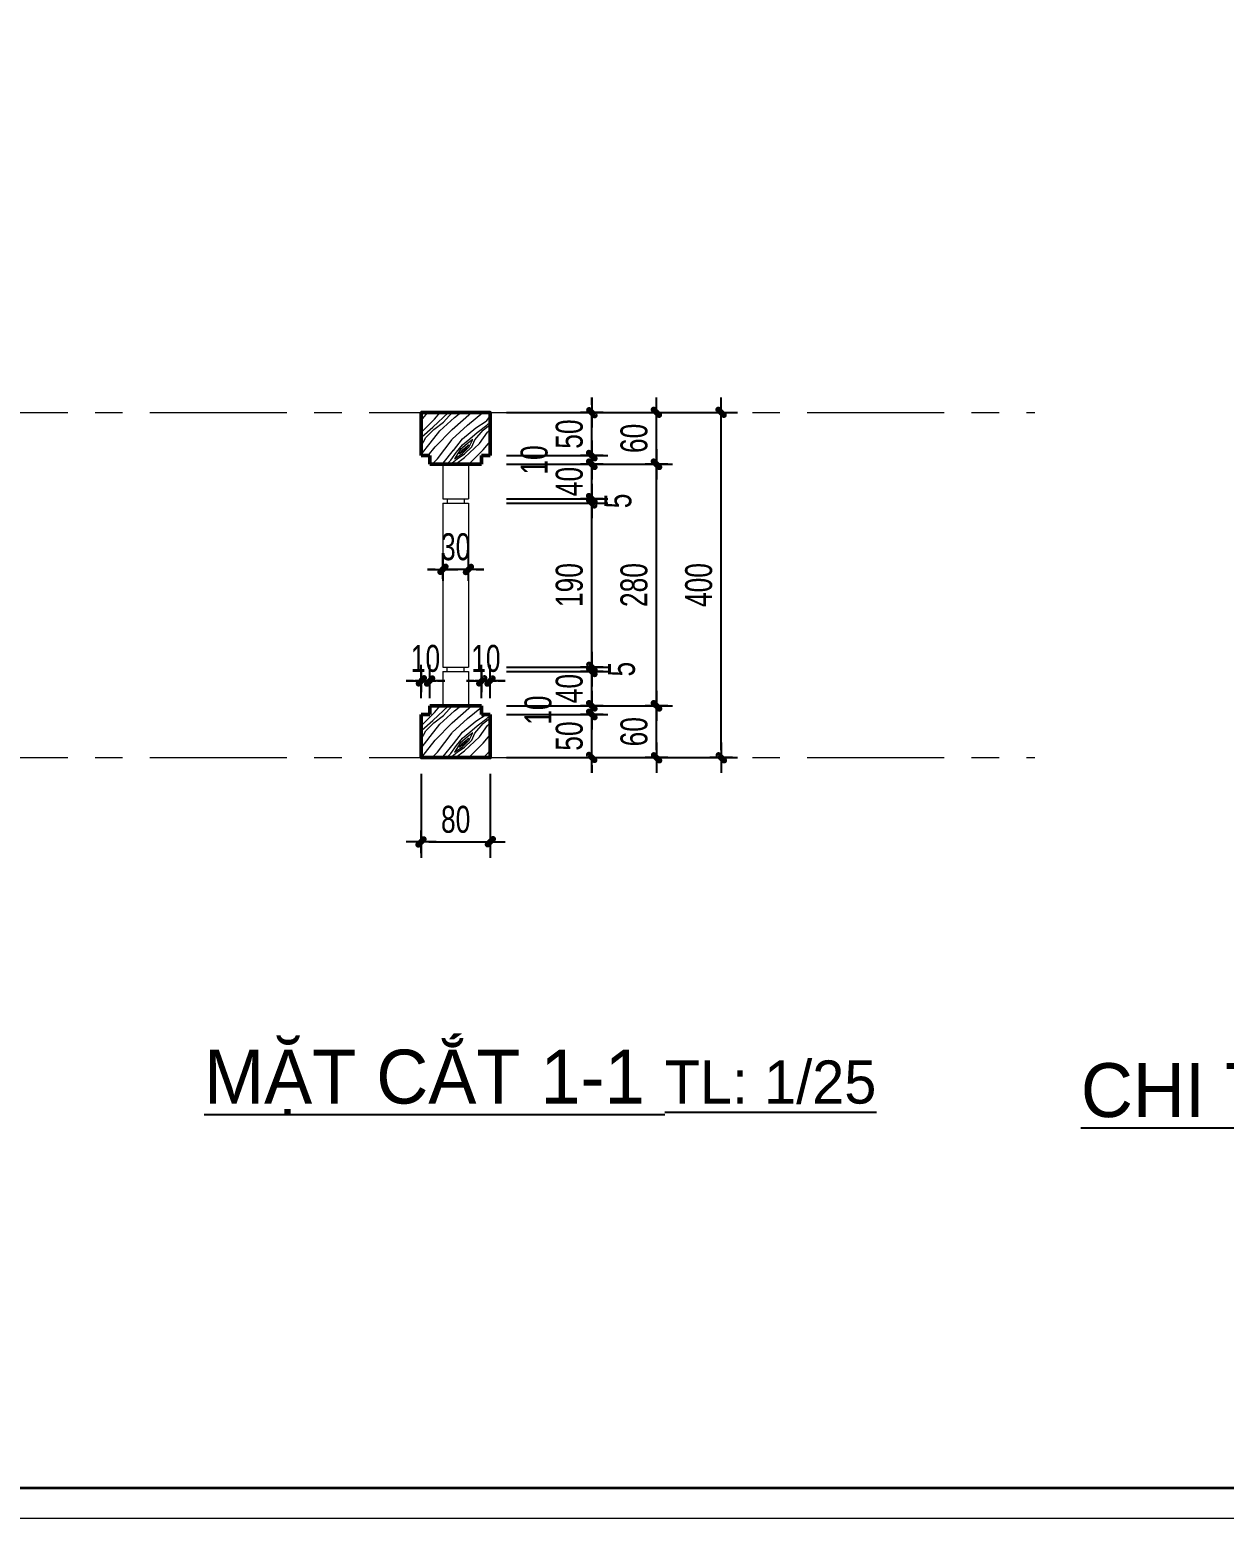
# Model space of a CAD drawing. Header units: inches. Extents: x 88947 to 296847, y 35049 to 161062.
# Drawn here: x 228998 to 231767, y 66815 to 70266 of the extents above; entities that cross this region are included whole.
import ezdxf

# ---------------------------------------------------------------- set-up
doc = ezdxf.new("R2010")
doc.units = ezdxf.units.IN
doc.header["$MEASUREMENT"] = 0
doc.header["$PDMODE"] = 1
doc.linetypes.add('ACAD_ISO03W100', pattern=[30, 12, -18])
doc.linetypes.add('CENTER', pattern=[50.8, 31.75, -6.35, 6.35, -6.35])
for name, color, linetype, lineweight in [('A-Dims', 145, 'Continuous', 25), ('A-Text', 30, 'Continuous', 9), ('A-Wall', 2, 'Continuous', 35), ('DIM', 7, 'Continuous', 25), ('HACTH', 8, 'Continuous', 5), ('KHUNG 2', 144, 'Continuous', 18), ('THAY', 3, 'Continuous', 18), ('TRUC', 252, 'ACAD_ISO03W100', 13), ('TUONG', 4, 'Continuous', 50)]:
    doc.layers.add(name, color=color, linetype=linetype, lineweight=lineweight)
doc.layers.add('text', color=2, linetype='Continuous')
doc.styles.add('VNCENTURYH', font='VHAVAN.TTF')
doc.styles.add('VNI-HELVE-CONDENSE', font='VNARIAL.TTF', dxfattribs={"width": 0.7})
doc.dimstyles.new('TAS-25', dxfattribs={"dimscale": 25, "dimtxt": 2.5, "dimasz": 0.7, "dimexe": 1.5, "dimexo": 1.5, "dimgap": 0.8, "dimtad": 1, "dimdec": 0, "dimlfac": 0.5, "dimzin": 3, "dimdsep": 46, "dimtxsty": 'VNI-HELVE-CONDENSE', "dimblk": 'TICK', "dimcen": 2.5, "dimclrt": 71, "dimazin": 2, "dimtfac": 0.75, "dimtdec": 0, "dimtix": 1, "dimtmove": 2, "dimatfit": 2, "dimldrblk": 'TICK123', "dimfxl": 1.5, "dimtolj": 1, "dimtzin": 0, "dimarcsym": 0})

# ---------------------------------------------------------------- blocks, each defined once
blk = doc.blocks.new('khung ten')
at = {"layer": 'A-Wall', "ltscale": 0.7}
blk.add_lwpolyline([(267204.1, -219099.4), (305804.1, -219099.4), (305804.1, -190799.4), (267204.1, -190799.4)], close=True, dxfattribs=at)
at = {"layer": 'KHUNG 2', "ltscale": 0.7}
blk.add_lwpolyline([(267004.1, -219299.4), (306004.1, -219299.4), (306004.1, -190599.4), (267004.1, -190599.4)], close=True, dxfattribs=at)
blk = doc.blocks.new('TICK')
at = {"layer": 'A-Dims', "color": 1}
for p, q in [((-2, 0), (2, 0)), ((0, 1.5), (0, -1.5))]:
    blk.add_line(p, q, dxfattribs=at)
at = {"layer": 'A-Dims', "color": 1, "const_width": 0.788}
blk.add_lwpolyline([(-0.33, -0.35), (0.38, 0.38)], dxfattribs=at)
at = {"layer": 'A-Dims', "color": 1, "const_width": 0.394}
for points in [[(0.24, 0.52, -0.414214), (0.52, 0.52, -1)], [(0.52, 0.52, -0.414214), (0.52, 0.24, -1)], [(-0.47, -0.21, 0.414214), (-0.47, -0.49, 1)], [(-0.47, -0.49, 0.414214), (-0.19, -0.49, 1)]]:
    blk.add_lwpolyline(points, format="xyb", dxfattribs=at)
blk = doc.blocks.new('*D2438')
at = {"layer": 'Defpoints', "color": 0}
for p in [(230065, 68678.3), (230300.5, 68678.3), (230065, 68578.3)]:
    blk.add_point(p, dxfattribs=at)
at = {"layer": 'DIM', "color": 0, "lineweight": -2}
for p, q in [((230300.5, 68695.8), (230300.5, 68713.3)), ((230102.5, 68678.3), (230338, 68678.3)), ((230300.5, 68578.3), (230300.5, 68678.3)), ((230102.5, 68578.3), (230338, 68578.3)), ((230300.5, 68560.8), (230300.5, 68543.3))]:
    blk.add_line(p, q, dxfattribs=at)
at = {"layer": 'DIM', "color": 0, "lineweight": -2, "xscale": 17.5, "yscale": 17.5, "zscale": 17.5}
for p, rotation in [((230300.5, 68678.3), 270), ((230300.5, 68578.3), 90)]:
    blk.add_blockref('TICK', p, dxfattribs=dict(at, rotation=rotation))
at = {"layer": 'DIM', "color": 71, "insert": (230248.6, 68628.3), "char_height": 62.5, "attachment_point": 5, "rotation": 90, "style": 'VNI-HELVE-CONDENSE'}
blk.add_mtext('\\A1;50', dxfattribs=at)
blk = doc.blocks.new('TICK123')
at = {"layer": 'A-Dims', "color": 1}
blk.add_lwpolyline([(0.05, 0, 0, 0.84, 0), (-2.11, 0, 8.4, 8.4, 0)], format="xyseb", dxfattribs=at)
blk = doc.blocks.new('*D2439')
at = {"layer": 'Defpoints', "color": 0}
for p in [(230065, 68698.3), (230065, 68678.3), (230300.5, 68698.3)]:
    blk.add_point(p, dxfattribs=at)
at = {"layer": 'DIM', "color": 0, "lineweight": -2}
for p, q in [((230300.5, 68715.8), (230300.5, 68733.3)), ((230102.5, 68698.3), (230338, 68698.3)), ((230102.5, 68678.3), (230338, 68678.3)), ((230300.5, 68678.3), (230300.5, 68698.3)), ((230300.5, 68660.8), (230300.5, 68643.3))]:
    blk.add_line(p, q, dxfattribs=at)
at = {"layer": 'DIM', "color": 0, "lineweight": -2, "xscale": 17.5, "yscale": 17.5, "zscale": 17.5}
for p, rotation in [((230300.5, 68698.3), 270), ((230300.5, 68678.3), 90)]:
    blk.add_blockref('TICK', p, dxfattribs=dict(at, rotation=rotation))
at = {"layer": 'DIM', "color": 71, "insert": (230176.2, 68688.3), "char_height": 62.5, "attachment_point": 5, "rotation": 90, "style": 'VNI-HELVE-CONDENSE'}
blk.add_mtext('\\A1;10', dxfattribs=at)
blk = doc.blocks.new('*D2440')
at = {"layer": 'Defpoints', "color": 0}
for p in [(230065, 68778.3), (230300.5, 68778.3), (230065, 68698.3)]:
    blk.add_point(p, dxfattribs=at)
at = {"layer": 'DIM', "color": 0, "lineweight": -2}
for p, q in [((230300.5, 68795.8), (230300.5, 68813.3)), ((230102.5, 68778.3), (230338, 68778.3)), ((230300.5, 68698.3), (230300.5, 68778.3)), ((230102.5, 68698.3), (230338, 68698.3)), ((230300.5, 68680.8), (230300.5, 68663.3))]:
    blk.add_line(p, q, dxfattribs=at)
at = {"layer": 'DIM', "color": 0, "lineweight": -2, "xscale": 17.5, "yscale": 17.5, "zscale": 17.5}
for p, rotation in [((230300.5, 68778.3), 270), ((230300.5, 68698.3), 90)]:
    blk.add_blockref('TICK', p, dxfattribs=dict(at, rotation=rotation))
at = {"layer": 'DIM', "color": 71, "insert": (230248.6, 68738.3), "char_height": 62.5, "attachment_point": 5, "rotation": 90, "style": 'VNI-HELVE-CONDENSE'}
blk.add_mtext('\\A1;40', dxfattribs=at)
blk = doc.blocks.new('*D2441')
at = {"layer": 'Defpoints', "color": 0}
for p in [(230065, 68788.3), (230065, 68778.3), (230300.5, 68788.3)]:
    blk.add_point(p, dxfattribs=at)
at = {"layer": 'DIM', "color": 0, "lineweight": -2}
for p, q in [((230300.5, 68805.8), (230300.5, 68823.3)), ((230102.5, 68788.3), (230338, 68788.3)), ((230102.5, 68778.3), (230338, 68778.3)), ((230300.5, 68778.3), (230300.5, 68788.3)), ((230300.5, 68760.8), (230300.5, 68743.3))]:
    blk.add_line(p, q, dxfattribs=at)
at = {"layer": 'DIM', "color": 0, "lineweight": -2, "xscale": 17.5, "yscale": 17.5, "zscale": 17.5}
for p, rotation in [((230300.5, 68788.3), 270), ((230300.5, 68778.3), 90)]:
    blk.add_blockref('TICK', p, dxfattribs=dict(at, rotation=rotation))
at = {"layer": 'DIM', "color": 71, "insert": (230369.8, 68783.3), "char_height": 62.5, "attachment_point": 5, "rotation": 90, "style": 'VNI-HELVE-CONDENSE'}
blk.add_mtext('\\A1;5', dxfattribs=at)
blk = doc.blocks.new('*D2442')
at = {"layer": 'Defpoints', "color": 0}
for p in [(230065, 69168.3), (230300.5, 69168.3), (230065, 68788.3)]:
    blk.add_point(p, dxfattribs=at)
at = {"layer": 'DIM', "color": 0, "lineweight": -2}
for p, q in [((230102.5, 69168.3), (230338, 69168.3)), ((230300.5, 68805.8), (230300.5, 69150.8)), ((230102.5, 68788.3), (230338, 68788.3))]:
    blk.add_line(p, q, dxfattribs=at)
at = {"layer": 'DIM', "color": 0, "lineweight": -2, "xscale": 17.5, "yscale": 17.5, "zscale": 17.5}
for p, rotation in [((230300.5, 69168.3), 90), ((230300.5, 68788.3), 270)]:
    blk.add_blockref('TICK', p, dxfattribs=dict(at, rotation=rotation))
at = {"layer": 'DIM', "color": 71, "insert": (230248.6, 68978.3), "char_height": 62.5, "attachment_point": 5, "rotation": 90, "style": 'VNI-HELVE-CONDENSE'}
blk.add_mtext('\\A1;190', dxfattribs=at)
blk = doc.blocks.new('*D2443')
at = {"layer": 'Defpoints', "color": 0}
for p in [(230065, 69178.3), (230065, 69168.3), (230300.5, 69178.3)]:
    blk.add_point(p, dxfattribs=at)
at = {"layer": 'DIM', "color": 0, "lineweight": -2}
for p, q in [((230300.5, 69195.8), (230300.5, 69213.3)), ((230102.5, 69178.3), (230338, 69178.3)), ((230102.5, 69168.3), (230338, 69168.3)), ((230300.5, 69168.3), (230300.5, 69178.3)), ((230300.5, 69150.8), (230300.5, 69133.3))]:
    blk.add_line(p, q, dxfattribs=at)
at = {"layer": 'DIM', "color": 0, "lineweight": -2, "xscale": 17.5, "yscale": 17.5, "zscale": 17.5}
for p, rotation in [((230300.5, 69178.3), 270), ((230300.5, 69168.3), 90)]:
    blk.add_blockref('TICK', p, dxfattribs=dict(at, rotation=rotation))
at = {"layer": 'DIM', "color": 71, "insert": (230361.5, 69173.3), "char_height": 62.5, "attachment_point": 5, "rotation": 90, "style": 'VNI-HELVE-CONDENSE'}
blk.add_mtext('\\A1;5', dxfattribs=at)
blk = doc.blocks.new('*D2444')
at = {"layer": 'Defpoints', "color": 0}
for p in [(230065, 69258.3), (230300.5, 69258.3), (230065, 69178.3)]:
    blk.add_point(p, dxfattribs=at)
at = {"layer": 'DIM', "color": 0, "lineweight": -2}
for p, q in [((230300.5, 69275.8), (230300.5, 69293.3)), ((230102.5, 69258.3), (230338, 69258.3)), ((230300.5, 69178.3), (230300.5, 69258.3)), ((230102.5, 69178.3), (230338, 69178.3)), ((230300.5, 69160.8), (230300.5, 69143.3))]:
    blk.add_line(p, q, dxfattribs=at)
at = {"layer": 'DIM', "color": 0, "lineweight": -2, "xscale": 17.5, "yscale": 17.5, "zscale": 17.5}
for p, rotation in [((230300.5, 69258.3), 270), ((230300.5, 69178.3), 90)]:
    blk.add_blockref('TICK', p, dxfattribs=dict(at, rotation=rotation))
at = {"layer": 'DIM', "color": 71, "insert": (230248.6, 69218.3), "char_height": 62.5, "attachment_point": 5, "rotation": 90, "style": 'VNI-HELVE-CONDENSE'}
blk.add_mtext('\\A1;40', dxfattribs=at)
blk = doc.blocks.new('*D2445')
at = {"layer": 'Defpoints', "color": 0}
for p in [(230065, 69278.3), (230065, 69258.3), (230300.5, 69278.3)]:
    blk.add_point(p, dxfattribs=at)
at = {"layer": 'DIM', "color": 0, "lineweight": -2}
for p, q in [((230300.5, 69295.8), (230300.5, 69313.3)), ((230102.5, 69278.3), (230338, 69278.3)), ((230102.5, 69258.3), (230338, 69258.3)), ((230300.5, 69258.3), (230300.5, 69278.3)), ((230300.5, 69240.8), (230300.5, 69223.3))]:
    blk.add_line(p, q, dxfattribs=at)
at = {"layer": 'DIM', "color": 0, "lineweight": -2, "xscale": 17.5, "yscale": 17.5, "zscale": 17.5}
for p, rotation in [((230300.5, 69278.3), 270), ((230300.5, 69258.3), 90)]:
    blk.add_blockref('TICK', p, dxfattribs=dict(at, rotation=rotation))
at = {"layer": 'DIM', "color": 71, "insert": (230167.2, 69268.3), "char_height": 62.5, "attachment_point": 5, "rotation": 90, "style": 'VNI-HELVE-CONDENSE'}
blk.add_mtext('\\A1;10', dxfattribs=at)
blk = doc.blocks.new('*D2446')
at = {"layer": 'Defpoints', "color": 0}
for p in [(230065, 69378.3), (230300.5, 69378.3), (230065, 69278.3)]:
    blk.add_point(p, dxfattribs=at)
at = {"layer": 'DIM', "color": 0, "lineweight": -2}
for p, q in [((230300.5, 69395.8), (230300.5, 69413.3)), ((230102.5, 69378.3), (230338, 69378.3)), ((230300.5, 69278.3), (230300.5, 69378.3)), ((230102.5, 69278.3), (230338, 69278.3)), ((230300.5, 69260.8), (230300.5, 69243.3))]:
    blk.add_line(p, q, dxfattribs=at)
at = {"layer": 'DIM', "color": 0, "lineweight": -2, "xscale": 17.5, "yscale": 17.5, "zscale": 17.5}
for p, rotation in [((230300.5, 69378.3), 270), ((230300.5, 69278.3), 90)]:
    blk.add_blockref('TICK', p, dxfattribs=dict(at, rotation=rotation))
at = {"layer": 'DIM', "color": 71, "insert": (230248.6, 69328.3), "char_height": 62.5, "attachment_point": 5, "rotation": 90, "style": 'VNI-HELVE-CONDENSE'}
blk.add_mtext('\\A1;50', dxfattribs=at)
blk = doc.blocks.new('*D2447')
at = {"layer": 'Defpoints', "color": 0}
for p in [(230065, 68698.3), (230450.5, 68698.3), (230065, 68578.3)]:
    blk.add_point(p, dxfattribs=at)
at = {"layer": 'DIM', "color": 0, "lineweight": -2}
for p, q in [((230102.5, 68698.3), (230488, 68698.3)), ((230450.5, 68595.8), (230450.5, 68680.8)), ((230102.5, 68578.3), (230488, 68578.3))]:
    blk.add_line(p, q, dxfattribs=at)
at = {"layer": 'DIM', "color": 0, "lineweight": -2, "xscale": 17.5, "yscale": 17.5, "zscale": 17.5}
for p, rotation in [((230450.5, 68698.3), 90), ((230450.5, 68578.3), 270)]:
    blk.add_blockref('TICK', p, dxfattribs=dict(at, rotation=rotation))
at = {"layer": 'DIM', "color": 71, "insert": (230398.6, 68638.3), "char_height": 62.5, "attachment_point": 5, "rotation": 90, "style": 'VNI-HELVE-CONDENSE'}
blk.add_mtext('\\A1;60', dxfattribs=at)
blk = doc.blocks.new('*D2448')
at = {"layer": 'Defpoints', "color": 0}
for p in [(230065, 69258.3), (230450.5, 69258.3), (230065, 68698.3)]:
    blk.add_point(p, dxfattribs=at)
at = {"layer": 'DIM', "color": 0, "lineweight": -2}
for p, q in [((230102.5, 69258.3), (230488, 69258.3)), ((230450.5, 68715.8), (230450.5, 69240.8)), ((230102.5, 68698.3), (230488, 68698.3))]:
    blk.add_line(p, q, dxfattribs=at)
at = {"layer": 'DIM', "color": 0, "lineweight": -2, "xscale": 17.5, "yscale": 17.5, "zscale": 17.5}
for p, rotation in [((230450.5, 69258.3), 90), ((230450.5, 68698.3), 270)]:
    blk.add_blockref('TICK', p, dxfattribs=dict(at, rotation=rotation))
at = {"layer": 'DIM', "color": 71, "insert": (230398.6, 68978.3), "char_height": 62.5, "attachment_point": 5, "rotation": 90, "style": 'VNI-HELVE-CONDENSE'}
blk.add_mtext('\\A1;280', dxfattribs=at)
blk = doc.blocks.new('*D2449')
at = {"layer": 'Defpoints', "color": 0}
for p in [(230065, 69378.3), (230450.5, 69378.3), (230065, 69258.3)]:
    blk.add_point(p, dxfattribs=at)
at = {"layer": 'DIM', "color": 0, "lineweight": -2}
for p, q in [((230102.5, 69378.3), (230488, 69378.3)), ((230450.5, 69275.8), (230450.5, 69360.8)), ((230102.5, 69258.3), (230488, 69258.3))]:
    blk.add_line(p, q, dxfattribs=at)
at = {"layer": 'DIM', "color": 0, "lineweight": -2, "xscale": 17.5, "yscale": 17.5, "zscale": 17.5}
for p, rotation in [((230450.5, 69378.3), 90), ((230450.5, 69258.3), 270)]:
    blk.add_blockref('TICK', p, dxfattribs=dict(at, rotation=rotation))
at = {"layer": 'DIM', "color": 71, "insert": (230398.6, 69318.3), "char_height": 62.5, "attachment_point": 5, "rotation": 90, "style": 'VNI-HELVE-CONDENSE'}
blk.add_mtext('\\A1;60', dxfattribs=at)
blk = doc.blocks.new('*D2450')
at = {"layer": 'Defpoints', "color": 0}
for p in [(230215, 69378.3), (230600.5, 69378.3), (230215, 68578.3)]:
    blk.add_point(p, dxfattribs=at)
at = {"layer": 'DIM', "color": 0, "lineweight": -2}
for p, q in [((230252.5, 69378.3), (230638, 69378.3)), ((230600.5, 68595.8), (230600.5, 69360.8)), ((230252.5, 68578.3), (230638, 68578.3))]:
    blk.add_line(p, q, dxfattribs=at)
at = {"layer": 'DIM', "color": 0, "lineweight": -2, "xscale": 17.5, "yscale": 17.5, "zscale": 17.5}
for p, rotation in [((230600.5, 69378.3), 90), ((230600.5, 68578.3), 270)]:
    blk.add_blockref('TICK', p, dxfattribs=dict(at, rotation=rotation))
at = {"layer": 'DIM', "color": 71, "insert": (230548.6, 68978.3), "char_height": 62.5, "attachment_point": 5, "rotation": 90, "style": 'VNI-HELVE-CONDENSE'}
blk.add_mtext('\\A1;400', dxfattribs=at)
blk = doc.blocks.new('*D2880')
at = {"layer": 'Defpoints', "color": 0}
for p in [(229905, 68578.3), (230065, 68578.3), (230065, 68383.1)]:
    blk.add_point(p, dxfattribs=at)
at = {"layer": 'DIM', "color": 0, "lineweight": -2}
for p, q in [((229905, 68540.8), (229905, 68345.6)), ((230065, 68540.8), (230065, 68345.6)), ((229922.5, 68383.1), (230047.5, 68383.1))]:
    blk.add_line(p, q, dxfattribs=at)
at = {"layer": 'DIM', "color": 0, "lineweight": -2, "xscale": 17.5, "yscale": 17.5, "zscale": 17.5, "rotation": 180}
blk.add_blockref('TICK', (229905, 68383.1), dxfattribs=at)
at = {"layer": 'DIM', "color": 0, "lineweight": -2, "xscale": 17.5, "yscale": 17.5, "zscale": 17.5}
blk.add_blockref('TICK', (230065, 68383.1), dxfattribs=at)
at = {"layer": 'DIM', "color": 71, "insert": (229985, 68434.9), "char_height": 62.5, "attachment_point": 5, "style": 'VNI-HELVE-CONDENSE'}
blk.add_mtext('\\A1;80', dxfattribs=at)
blk = doc.blocks.new('*D2881')
at = {"layer": 'Defpoints', "color": 0}
for p in [(229925, 68756), (229905, 68678.3), (229925, 68678.3)]:
    blk.add_point(p, dxfattribs=at)
at = {"layer": 'DIM', "color": 0, "lineweight": -2}
for p, q in [((229905, 68715.8), (229905, 68793.5)), ((229925, 68715.8), (229925, 68793.5)), ((229887.5, 68756), (229870, 68756)), ((229905, 68756), (229925, 68756)), ((229942.5, 68756), (229960, 68756))]:
    blk.add_line(p, q, dxfattribs=at)
at = {"layer": 'DIM', "color": 0, "lineweight": -2, "xscale": 17.5, "yscale": 17.5, "zscale": 17.5}
blk.add_blockref('TICK', (229905, 68756), dxfattribs=at)
at = {"layer": 'DIM', "color": 0, "lineweight": -2, "xscale": 17.5, "yscale": 17.5, "zscale": 17.5, "rotation": 180}
blk.add_blockref('TICK', (229925, 68756), dxfattribs=at)
at = {"layer": 'DIM', "color": 71, "insert": (229915, 68807.9), "char_height": 62.5, "attachment_point": 5, "style": 'VNI-HELVE-CONDENSE'}
blk.add_mtext('\\A1;10', dxfattribs=at)
blk = doc.blocks.new('*D2451')
at = {"layer": 'Defpoints', "color": 0}
for p in [(230065, 68756), (230045, 68678.3), (230065, 68678.3)]:
    blk.add_point(p, dxfattribs=at)
at = {"layer": 'DIM', "color": 0, "lineweight": -2}
for p, q in [((230045, 68715.8), (230045, 68793.5)), ((230065, 68715.8), (230065, 68793.5)), ((230027.5, 68756), (230010, 68756)), ((230045, 68756), (230065, 68756)), ((230082.5, 68756), (230100, 68756))]:
    blk.add_line(p, q, dxfattribs=at)
at = {"layer": 'DIM', "color": 0, "lineweight": -2, "xscale": 17.5, "yscale": 17.5, "zscale": 17.5}
blk.add_blockref('TICK', (230045, 68756), dxfattribs=at)
at = {"layer": 'DIM', "color": 0, "lineweight": -2, "xscale": 17.5, "yscale": 17.5, "zscale": 17.5, "rotation": 180}
blk.add_blockref('TICK', (230065, 68756), dxfattribs=at)
at = {"layer": 'DIM', "color": 71, "insert": (230055, 68807.9), "char_height": 62.5, "attachment_point": 5, "style": 'VNI-HELVE-CONDENSE'}
blk.add_mtext('\\A1;10', dxfattribs=at)
blk = doc.blocks.new('*D2882')
at = {"layer": 'Defpoints', "color": 0}
for p in [(229955, 69014.7), (229955, 68955.3), (230015, 68955.3)]:
    blk.add_point(p, dxfattribs=at)
at = {"layer": 'DIM', "color": 0, "lineweight": -2}
for p, q in [((229955, 68992.8), (229955, 69052.2)), ((230015, 68992.8), (230015, 69052.2)), ((229937.5, 69014.7), (229920, 69014.7)), ((230015, 69014.7), (229955, 69014.7)), ((230032.5, 69014.7), (230050, 69014.7))]:
    blk.add_line(p, q, dxfattribs=at)
at = {"layer": 'DIM', "color": 0, "lineweight": -2, "xscale": 17.5, "yscale": 17.5, "zscale": 17.5}
blk.add_blockref('TICK', (229955, 69014.7), dxfattribs=at)
at = {"layer": 'DIM', "color": 0, "lineweight": -2, "xscale": 17.5, "yscale": 17.5, "zscale": 17.5, "rotation": 180}
blk.add_blockref('TICK', (230015, 69014.7), dxfattribs=at)
at = {"layer": 'DIM', "color": 71, "insert": (229985, 69066.7), "char_height": 62.5, "attachment_point": 5, "style": 'VNI-HELVE-CONDENSE'}
blk.add_mtext('\\A1;30', dxfattribs=at)

msp = doc.modelspace()

# ---------------------------------------------------------------- hatches: boundary and pattern name
at = {"layer": 'HACTH'}
h = msp.add_hatch(dxfattribs=at)
h.set_pattern_fill('WOOD8', color=256, scale=200, angle=45, style=0, pattern_type=2)
h.set_pattern_definition([(34.695, (229839.975, 69411.062), (989.9489, 707.1076), [22.36, -2213.707]), (45, (229858.36, 69423.79), (3e-14, 282.84), [22, -178]), (63.435, (229873.917, 69439.346), (141.422, 424.264), [18.974, -613.48]), (217.875, (229882.402, 69456.317), (1131.3707, 848.5284), [16.125, -1596.327]), (219.8056, (229869.674, 69446.417), (1555.6343, 1272.793), [22.09, -2186.981]), (239.036, (229852.703, 69432.275), (-282.843, -565.685), [24.74, -799.882]), (54.462, (229851.29, 69422.376), (565.6858, 848.528), [12.166, -1204.387]), (38.66, (229858.36, 69432.275), (-1272.7923, -989.9492), [18.11, -1792.966]), (230.711, (229872.502, 69443.589), (-1131.3706, -1414.2137), [20.1, -1989.875]), (213.69, (229859.774, 69428.033), (707.1066, 424.2645), [10.198, -1009.606]), (39.8056, (229828.662, 69396.92), (-1555.6343, -1272.793), [22.09, -2186.981]), (33.69, (229845.632, 69411.062), (-707.1066, -424.2645), [20.396, -999.408]), (45, (229862.6, 69422.38), (3e-14, 282.84), [24, -176]), (65.556, (229879.573, 69439.346), (424.265, 989.9492), [17.088, -1691.713]), (48.814, (229886.644, 69454.903), (1838.4767, 2121.3211), [30.067, -2976.593]), (39.8056, (229906.443, 69477.53), (-1555.6343, -1272.793), [22.09, -2186.981]), (45, (229923.41, 69491.67), (3e-14, 282.84), [22, -178]), (50.1944, (229797.549, 69365.807), (1272.793, 1555.6343), [22.09, -2186.981]), (39.8056, (229811.691, 69382.778), (-1555.6343, -1272.793), [22.09, -2186.981]), (45, (229794.72, 69368.64), (3e-14, 282.84), [12, -188]), (50.1944, (229803.206, 69377.12), (1272.793, 1555.6343), [22.09, -2186.981]), (45, (229817.35, 69394.1), (3e-14, 282.84), [20, -180]), (55.305, (229831.49, 69408.234), (-707.1076, -989.9489), [22.36, -2213.707]), (50.1944, (229844.218, 69426.618), (1272.793, 1555.6343), [22.09, -2186.981]), (39.8056, (229858.36, 69443.589), (-1555.6343, -1272.793), [22.09, -2186.981]), (39.8056, (229875.33, 69457.731), (-1555.6343, -1272.793), [22.09, -2186.981]), (36.87, (229892.3, 69471.873), (-989.9494, -707.1068), [28.284, -1385.93]), (45, (229914.93, 69488.84), (3e-14, 282.84), [30, -170]), (32.471, (229994.125, 69398.334), (848.528, 565.6855), [18.439, -1825.47]), (39.29, (230009.681, 69408.234), (-1414.2137, -1131.3706), [20.1, -1989.875]), (53.13, (229994.125, 69398.334), (707.107, 989.9494), [14.142, -1400.071]), (54.462, (230002.61, 69409.648), (565.686, 848.528), [24.33, -1192.22]), (45, (229875.33, 69288.03), (3e-14, 282.84), [24, -176]), (35.538, (229892.3, 69304.996), (-848.528, -565.686), [12.166, -1204.387]), (246.801, (229902.2, 69312.067), (282.843, 565.6855), [10.77, -1066.263]), (237.995, (229897.958, 69302.168), (989.95, 1555.6347), [26.683, -2641.65]), (37.875, (230009.68, 69413.89), (-1131.3707, -848.5284), [16.125, -1596.327]), (52.125, (230009.68, 69413.89), (848.5284, 1131.3707), [16.125, -1596.327]), (45, (229878.16, 69285.2), (3e-14, 282.84), [16, -184]), (239.036, (229889.473, 69296.51), (-282.843, -565.685), [16.492, -808.13]), (41.6335, (229905.029, 69320.552), (-2404.1645, -2121.3187), [34.059, -3371.819]), (42.7094, (229930.485, 69343.18), (-3535.53332, -3252.6918), [50.04, -4953.9584]), (48.18, (229967.255, 69377.121), (2262.743, 2545.5832), [36.056, -3569.496]), (54.462, (229991.296, 69403.99), (565.686, 848.528), [36.497, -1180.056]), (55.305, (229888.059, 69275.298), (-707.1076, -989.9489), [22.36, -2213.707]), (60.945, (229900.787, 69293.682), (-424.264, -707.1068), [29.12, -1426.902]), (45, (229914.93, 69319.14), (3e-14, 282.84), [26, -174]), (36.87, (229933.314, 69337.523), (-989.9494, -707.107), [28.284, -1385.93]), (48.576, (229955.941, 69354.493), (1979.9004, 2262.7405), [32.062, -3174.181]), (36.254, (229977.154, 69378.535), (1131.3713, 848.5275), [26.306, -2604.283]), (30.964, (229998.367, 69394.09), (-565.685, -282.843), [24.74, -799.882]), (45, (230019.58, 69406.82), (3e-14, 282.84), [14, -186]), (219.806, (229905.03, 69320.552), (1555.6343, 1272.793), [44.181, -2164.89]), (40.236, (229865.431, 69297.925), (-1697.0552, -1414.2149), [48.166, -2360.153]), (45, (229902.2, 69329.04), (3e-14, 282.84), [46, -154]), (49.086, (229934.728, 69361.565), (1697.0568, 1979.8985), [56.143, -2750.991]), (45, (229971.5, 69404), (3e-14, 282.84), [50, -150]), (52.125, (229895.13, 69268.226), (848.5284, 1131.3707), [48.374, -1564.078]), (51.34, (229924.828, 69306.41), (989.9492, 1272.7923), [36.222, -1774.855]), (42.5104, (229947.456, 69334.6945), (-3252.69365, -2969.8459), [46.043, -4558.302]), (38.48, (229981.397, 69365.807), (-4101.21923, -3252.69123), [70.4556, -6975.1104]), (48.013, (229803.206, 69360.15), (2404.16248, 2687.00635), [38.053, -3767.207]), (36.87, (229828.662, 69388.435), (-989.9494, -707.1068), [42.426, -1371.787]), (42.614, (229862.603, 69413.8904), (-3394.1102, -3111.27235), [48.0416, -4756.123]), (55.6197, (229897.958, 69446.417), (-1272.79084, -1838.47855), [32.558, -3223.206]), (45, (229916.34, 69473.29), (3e-14, 282.84), [40, -160]), (41.82, (229786.235, 69377.121), (-2545.5832, -2262.74304), [36.056, -3569.496]), (51.009, (229813.105, 69401.163), (-1272.79227, -1555.6348), [38.21, -3782.785]), (51.71, (229837.147, 69430.861), (-1131.37186, -1414.21284), [34.234, -3389.214]), (39.2894, (229858.36, 69457.731), (-1414.2137, -1131.3706), [40.2, -1969.776]), (32.905, (229889.473, 69483.187), (-1555.6357, -989.94834), [28.636, -2834.929]), (54.462, (229913.515, 69498.743), (565.6858, 848.528), [24.33, -1192.221]), (48.814, (229813.105, 69350.251), (1838.4767, 2121.3211), [30.067, -2976.593]), (32.1957, (229832.904, 69372.878), (-2262.74244, -1414.2122), [45.122, -4467.084]), (45, (229871.09, 69396.92), (3e-14, 282.84), [50, -150]), (50.4403, (229906.443, 69432.275), (-1414.21454, -1697.0554), [42.19, -4176.815]), (51.71, (229933.314, 69464.802), (-1131.37186, -1414.21284), [34.234, -3389.214]), (45, (229776.34, 69387.02), (3e-14, 282.84), [34, -166]), (53.13, (229800.377, 69411.062), (707.1068, 989.9494), [56.569, -1357.645]), (42.614, (229834.3186, 69456.317), (-3394.11019, -3111.27235), [48.0416, -4756.123]), (39.4725, (229869.674, 69488.844), (3252.68937, 2687.00808), [62.2896, -6166.675]), (51.843, (229905.029, 69258.327), (-2121.31912, -2687.0068), [50.359, -4985.5126]), (45, (229936.14, 69297.92), (3e-14, 282.84), [56, -144]), (41.348, (229975.74, 69337.523), (-4666.9031, -4101.22126), [94.191, -9324.938]), (45, (229855.53, 69307.82), (3e-14, 282.84), [48, -152]), (49.764, (229889.473, 69341.766), (1414.2149, 1697.0552), [48.166, -2360.153]), (43.1524, (229920.5856, 69378.535), (-4384.0613, -4101.2202), [62.032, -6141.193]), (42.2737, (229965.84, 69420.9615), (-2969.84796, -2687.00637), [42.048, -4162.712]), (39.806, (229832.904, 69330.452), (-1555.6343, -1272.793), [44.181, -2164.89]), (45, (229866.85, 69358.74), (3e-14, 282.84), [64, -136]), (46.9092, (229912.1, 69403.991), (3959.7944, 4242.64398), [60.0334, -5943.299]), (48.576, (229953.113, 69447.832), (1979.9004, 2262.7405), [32.062, -3174.181])])
h.paths.add_polyline_path([(229905, 69378.3), (229905, 69278.3), (229925, 69278.3), (229925, 69258.3), (230045, 69258.3), (230045, 69278.3), (230065, 69278.3), (230065, 69378.3)])
h = msp.add_hatch(dxfattribs=at)
h.set_pattern_fill('WOOD8', color=256, scale=200, angle=45, style=0, pattern_type=2)
h.set_pattern_definition([(34.695, (229839.975, 68731.062), (989.9489, 707.1076), [22.36, -2213.707]), (45, (229858.36, 68743.79), (3e-14, 282.84), [22, -178]), (63.435, (229873.917, 68759.346), (141.422, 424.264), [18.974, -613.48]), (217.875, (229882.402, 68776.317), (1131.3707, 848.5284), [16.125, -1596.327]), (219.8056, (229869.674, 68766.417), (1555.6343, 1272.793), [22.09, -2186.981]), (239.036, (229852.703, 68752.275), (-282.843, -565.685), [24.74, -799.882]), (54.462, (229851.29, 68742.376), (565.6858, 848.528), [12.166, -1204.387]), (38.66, (229858.36, 68752.275), (-1272.7923, -989.9492), [18.11, -1792.966]), (230.711, (229872.502, 68763.589), (-1131.3706, -1414.2137), [20.1, -1989.875]), (213.69, (229859.774, 68748.033), (707.1066, 424.2645), [10.198, -1009.606]), (39.8056, (229828.662, 68716.92), (-1555.6343, -1272.793), [22.09, -2186.981]), (33.69, (229845.632, 68731.062), (-707.1066, -424.2645), [20.396, -999.408]), (45, (229862.6, 68742.38), (3e-14, 282.84), [24, -176]), (65.556, (229879.573, 68759.346), (424.265, 989.9492), [17.088, -1691.713]), (48.814, (229886.644, 68774.903), (1838.4767, 2121.3211), [30.067, -2976.593]), (39.8056, (229906.443, 68797.53), (-1555.6343, -1272.793), [22.09, -2186.981]), (45, (229923.41, 68811.67), (3e-14, 282.84), [22, -178]), (50.1944, (229797.549, 68685.807), (1272.793, 1555.6343), [22.09, -2186.981]), (39.8056, (229811.691, 68702.778), (-1555.6343, -1272.793), [22.09, -2186.981]), (45, (229794.72, 68688.64), (3e-14, 282.84), [12, -188]), (50.1944, (229803.206, 68697.12), (1272.793, 1555.6343), [22.09, -2186.981]), (45, (229817.35, 68714.1), (3e-14, 282.84), [20, -180]), (55.305, (229831.49, 68728.234), (-707.1076, -989.9489), [22.36, -2213.707]), (50.1944, (229844.218, 68746.618), (1272.793, 1555.6343), [22.09, -2186.981]), (39.8056, (229858.36, 68763.589), (-1555.6343, -1272.793), [22.09, -2186.981]), (39.8056, (229875.33, 68777.731), (-1555.6343, -1272.793), [22.09, -2186.981]), (36.87, (229892.3, 68791.873), (-989.9494, -707.1068), [28.284, -1385.93]), (45, (229914.93, 68808.84), (3e-14, 282.84), [30, -170]), (32.471, (229994.125, 68718.334), (848.528, 565.6855), [18.439, -1825.47]), (39.29, (230009.681, 68728.234), (-1414.2137, -1131.3706), [20.1, -1989.875]), (53.13, (229994.125, 68718.334), (707.107, 989.9494), [14.142, -1400.071]), (54.462, (230002.61, 68729.648), (565.686, 848.528), [24.33, -1192.22]), (45, (229875.33, 68608.03), (3e-14, 282.84), [24, -176]), (35.538, (229892.3, 68624.996), (-848.528, -565.686), [12.166, -1204.387]), (246.801, (229902.2, 68632.067), (282.843, 565.6855), [10.77, -1066.263]), (237.995, (229897.958, 68622.168), (989.95, 1555.6347), [26.683, -2641.65]), (37.875, (230009.68, 68733.89), (-1131.3707, -848.5284), [16.125, -1596.327]), (52.125, (230009.68, 68733.89), (848.5284, 1131.3707), [16.125, -1596.327]), (45, (229878.16, 68605.2), (3e-14, 282.84), [16, -184]), (239.036, (229889.473, 68616.51), (-282.843, -565.685), [16.492, -808.13]), (41.6335, (229905.029, 68640.552), (-2404.1645, -2121.3187), [34.059, -3371.819]), (42.7094, (229930.485, 68663.18), (-3535.53332, -3252.6918), [50.04, -4953.9584]), (48.18, (229967.255, 68697.121), (2262.743, 2545.5832), [36.056, -3569.496]), (54.462, (229991.296, 68723.99), (565.686, 848.528), [36.497, -1180.056]), (55.305, (229888.059, 68595.298), (-707.1076, -989.9489), [22.36, -2213.707]), (60.945, (229900.787, 68613.682), (-424.264, -707.1068), [29.12, -1426.902]), (45, (229914.93, 68639.14), (3e-14, 282.84), [26, -174]), (36.87, (229933.314, 68657.523), (-989.9494, -707.107), [28.284, -1385.93]), (48.576, (229955.941, 68674.493), (1979.9004, 2262.7405), [32.062, -3174.181]), (36.254, (229977.154, 68698.535), (1131.3713, 848.5275), [26.306, -2604.283]), (30.964, (229998.367, 68714.09), (-565.685, -282.843), [24.74, -799.882]), (45, (230019.58, 68726.82), (3e-14, 282.84), [14, -186]), (219.806, (229905.03, 68640.552), (1555.6343, 1272.793), [44.181, -2164.89]), (40.236, (229865.431, 68617.925), (-1697.0552, -1414.2149), [48.166, -2360.153]), (45, (229902.2, 68649.04), (3e-14, 282.84), [46, -154]), (49.086, (229934.728, 68681.565), (1697.0568, 1979.8985), [56.143, -2750.991]), (45, (229971.5, 68724), (3e-14, 282.84), [50, -150]), (52.125, (229895.13, 68588.226), (848.5284, 1131.3707), [48.374, -1564.078]), (51.34, (229924.828, 68626.41), (989.9492, 1272.7923), [36.222, -1774.855]), (42.5104, (229947.456, 68654.6945), (-3252.69365, -2969.8459), [46.043, -4558.302]), (38.48, (229981.397, 68685.807), (-4101.21923, -3252.69123), [70.4556, -6975.1104]), (48.013, (229803.206, 68680.15), (2404.16248, 2687.00635), [38.053, -3767.207]), (36.87, (229828.662, 68708.435), (-989.9494, -707.1068), [42.426, -1371.787]), (42.614, (229862.603, 68733.8904), (-3394.1102, -3111.27235), [48.0416, -4756.123]), (55.6197, (229897.958, 68766.417), (-1272.79084, -1838.47855), [32.558, -3223.206]), (45, (229916.34, 68793.29), (3e-14, 282.84), [40, -160]), (41.82, (229786.235, 68697.121), (-2545.5832, -2262.74304), [36.056, -3569.496]), (51.009, (229813.105, 68721.163), (-1272.79227, -1555.6348), [38.21, -3782.785]), (51.71, (229837.147, 68750.861), (-1131.37186, -1414.21284), [34.234, -3389.214]), (39.2894, (229858.36, 68777.731), (-1414.2137, -1131.3706), [40.2, -1969.776]), (32.905, (229889.473, 68803.187), (-1555.6357, -989.94834), [28.636, -2834.929]), (54.462, (229913.515, 68818.743), (565.6858, 848.528), [24.33, -1192.221]), (48.814, (229813.105, 68670.251), (1838.4767, 2121.3211), [30.067, -2976.593]), (32.1957, (229832.904, 68692.878), (-2262.74244, -1414.2122), [45.122, -4467.084]), (45, (229871.09, 68716.92), (3e-14, 282.84), [50, -150]), (50.4403, (229906.443, 68752.275), (-1414.21454, -1697.0554), [42.19, -4176.815]), (51.71, (229933.314, 68784.802), (-1131.37186, -1414.21284), [34.234, -3389.214]), (45, (229776.34, 68707.02), (3e-14, 282.84), [34, -166]), (53.13, (229800.377, 68731.062), (707.1068, 989.9494), [56.569, -1357.645]), (42.614, (229834.3186, 68776.317), (-3394.11019, -3111.27235), [48.0416, -4756.123]), (39.4725, (229869.674, 68808.844), (3252.68937, 2687.00808), [62.2896, -6166.675]), (51.843, (229905.029, 68578.327), (-2121.31912, -2687.0068), [50.359, -4985.5126]), (45, (229936.14, 68617.92), (3e-14, 282.84), [56, -144]), (41.348, (229975.74, 68657.523), (-4666.9031, -4101.22126), [94.191, -9324.938]), (45, (229855.53, 68627.82), (3e-14, 282.84), [48, -152]), (49.764, (229889.473, 68661.766), (1414.2149, 1697.0552), [48.166, -2360.153]), (43.1524, (229920.5856, 68698.535), (-4384.0613, -4101.2202), [62.032, -6141.193]), (42.2737, (229965.84, 68740.9615), (-2969.84796, -2687.00637), [42.048, -4162.712]), (39.806, (229832.904, 68650.452), (-1555.6343, -1272.793), [44.181, -2164.89]), (45, (229866.85, 68678.74), (3e-14, 282.84), [64, -136]), (46.9092, (229912.1, 68723.991), (3959.7944, 4242.64398), [60.0334, -5943.299]), (48.576, (229953.113, 68767.832), (1979.9004, 2262.7405), [32.062, -3174.181])])
h.paths.add_polyline_path([(230065, 68678.3), (230045, 68678.3), (230045, 68698.3), (229925, 68698.3), (229925, 68678.3), (229905, 68678.3), (229905, 68578.3), (230065, 68578.3)])

# ---------------------------------------------------------------- linework, layer by layer
at = {"layer": 'THAY'}
for p, q in [((229955, 69258.3), (229955, 69178.3)), ((230015, 69258.3), (230015, 69178.3)), ((229955, 69178.3), (230015, 69178.3)), ((229955, 69168.3), (230015, 69168.3)), ((229955, 69168.3), (229955, 68788.3)), ((229965, 69178.3), (229965, 69168.3)), ((230005, 69178.3), (230005, 69168.3)), ((230015, 69168.3), (230015, 68788.3)), ((229955, 68788.3), (230015, 68788.3)), ((229955, 68778.3), (230015, 68778.3)), ((229955, 68778.3), (229955, 68698.3)), ((229965, 68778.3), (229965, 68788.3)), ((230005, 68778.3), (230005, 68788.3)), ((230015, 68778.3), (230015, 68698.3))]:
    msp.add_line(p, q, dxfattribs=at)
at = {"layer": 'TRUC', "linetype": 'CENTER', "ltscale": 10}
for points in [[(225212.2, 69378.3), (231327.5, 69378.3)], [(225212.2, 68578.3), (231327.5, 68578.3)]]:
    msp.add_lwpolyline(points, dxfattribs=at)
at = {"layer": 'TUONG'}
for p, q in [((229925, 69278.3), (229905, 69278.3)), ((229925, 69278.3), (229925, 69258.3)), ((230045, 69278.3), (230045, 69258.3)), ((230045, 69278.3), (230065, 69278.3)), ((229925, 68678.3), (229905, 68678.3)), ((229925, 68678.3), (229925, 68698.3)), ((230045, 68678.3), (230045, 68698.3)), ((230045, 68678.3), (230065, 68678.3))]:
    msp.add_line(p, q, dxfattribs=at)
for points in [[(229905, 69278.3), (229905, 69378.3), (230065, 69378.3), (230065, 69278.3)], [(230045, 69258.3), (229925, 69258.3)], [(229905, 68678.3), (229905, 68578.3), (230065, 68578.3), (230065, 68678.3)], [(230045, 68698.3), (229925, 68698.3)]]:
    msp.add_lwpolyline(points, dxfattribs=at)

# ---------------------------------------------------------------- block references
at = {"layer": 'A-Text', "xscale": 0.3535714285681024, "yscale": 0.3535714286845177, "zscale": 0.3535714286832132}
msp.add_blockref('khung ten', (128899.4, 144353.1), dxfattribs=at)

# ---------------------------------------------------------------- texts
at = {"layer": 'text', "char_height": 125, "width": 6721.758, "attachment_point": 1, "style": 'VNCENTURYH'}
for s, insert in [('{\\fVNI-Franko|b0|i0|c0|p2;\\LMAËT CAÉT 1-1 \\H0.8x;TL: 1/25}', (229401.6, 67901.3)), ('{\\fVNI-Franko|b0|i0|c0|p2;\\LCHI TIEÁT SONG GOÃ  \\H0.8x;TL: 1/10}', (231434.3, 67870))]:
    msp.add_mtext(s, dxfattribs=dict(at, insert=insert))

# ---------------------------------------------------------------- dimensions: what is measured, and where the dimension line sits
at = {"layer": 'DIM'}
for base, p1, p2, picture, middle in [((230300.5, 69378.3), (230065, 69278.3), (230065, 69378.3), '*D2446', (230248.6, 69328.3)), ((230450.5, 69378.3), (230065, 69258.3), (230065, 69378.3), '*D2449', (230398.6, 69318.3)), ((230600.5, 69378.3), (230215, 68578.3), (230215, 69378.3), '*D2450', (230548.6, 68978.3)), ((230300.5, 69258.3), (230065, 69178.3), (230065, 69258.3), '*D2444', (230248.6, 69218.3)), ((230450.5, 69258.3), (230065, 68698.3), (230065, 69258.3), '*D2448', (230398.6, 68978.3)), ((230300.5, 69168.3), (230065, 68788.3), (230065, 69168.3), '*D2442', (230248.6, 68978.3)), ((230300.5, 68778.3), (230065, 68698.3), (230065, 68778.3), '*D2440', (230248.6, 68738.3)), ((230450.5, 68698.3), (230065, 68578.3), (230065, 68698.3), '*D2447', (230398.6, 68638.3)), ((230300.5, 68678.3), (230065, 68578.3), (230065, 68678.3), '*D2438', (230248.6, 68628.3))]:
    dim = msp.add_linear_dim(base=base, p1=p1, p2=p2, angle=90, dimstyle='TAS-25', dxfattribs=at)
    dim.commit()
    dim.dimension.update_dxf_attribs({"geometry": picture, "text_midpoint": middle})
for base, p1, p2, picture, middle in [((230300.5, 69278.3), (230065, 69258.3), (230065, 69278.3), '*D2445', (230167.2, 69268.3)), ((230300.5, 69178.3), (230065, 69168.3), (230065, 69178.3), '*D2443', (230361.5, 69173.3)), ((230300.5, 68788.3), (230065, 68778.3), (230065, 68788.3), '*D2441', (230369.8, 68783.3)), ((230300.5, 68698.3), (230065, 68678.3), (230065, 68698.3), '*D2439', (230176.2, 68688.3))]:
    dim = msp.add_linear_dim(base=base, p1=p1, p2=p2, angle=90, dimstyle='TAS-25', dxfattribs=at)
    dim.commit()
    dim.dimension.update_dxf_attribs({"geometry": picture, "text_midpoint": middle, "dimtype": 160})
for base, p1, p2, picture, middle in [((229955, 69014.7), (230015, 68955.3), (229955, 68955.3), '*D2882', (229985, 69066.7)), ((229925, 68756), (229905, 68678.3), (229925, 68678.3), '*D2881', (229915, 68807.9)), ((230065, 68756), (230045, 68678.3), (230065, 68678.3), '*D2451', (230055, 68807.9)), ((230065, 68383.1), (229905, 68578.3), (230065, 68578.3), '*D2880', (229985, 68434.9))]:
    dim = msp.add_linear_dim(base=base, p1=p1, p2=p2, dimstyle='TAS-25', dxfattribs=at)
    dim.commit()
    dim.dimension.update_dxf_attribs({"geometry": picture, "text_midpoint": middle})

doc.saveas('drawing.dxf')
